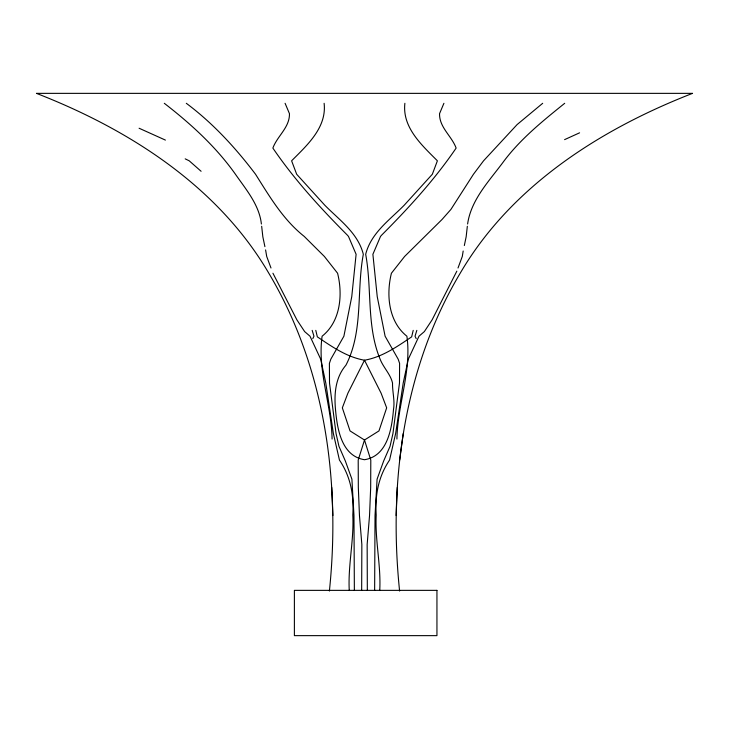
<?xml version="1.0" encoding="UTF-8"?>
<svg xmlns="http://www.w3.org/2000/svg" width="729" height="729" viewBox="0 0 729 729"><rect width="100%" height="100%" fill="white"/><g stroke="black" fill="none" stroke-linecap="round" stroke-linejoin="round"><path stroke-width="1.09" d="M399.601 591.046C388.347 482.534 403.584 368.036 460.19 273.229C511.266 185.959 600.259 129.279 692.55 93.358L36.45 93.358C128.741 129.279 217.734 185.959 268.81 273.229C325.407 368.036 340.662 482.534 329.399 591.046M379.754 590.362C381.067 565.339 375.007 540.59 376.173 515.558L376.2 515.157C375.007 494.982 378.315 476.73 389.568 460.045L395.637 433.509L403.21 383.044L408.322 359.151L418.993 336.206L424.351 331.595L432.106 319.858L456.846 271.142M324.123 103.299C326.902 127.557 307.073 145.235 291.609 160.808L296.676 174.267L324.833 205.259C339.441 220.094 357.957 232.988 363.324 254.293C356.353 291.062 363.58 330.957 345.929 365.202C335.422 377.403 334.046 393.87 335.486 409.324C337.163 428.47 341.3 456.044 364.5 459.717C387.7 456.044 391.837 428.47 393.514 409.324C395.018 400.604 392.311 391.765 392.521 383.007C390.462 374.059 383.363 367.607 380.11 359.151C366.395 325.936 372.127 289.03 365.676 254.293C371.043 232.988 389.559 220.094 404.167 205.259L432.324 174.267L437.391 160.808C421.927 145.235 402.098 127.557 404.877 103.299M367.334 590.362L367.152 544.49L369.539 515.558L370.678 487.4L370.797 460.045L364.5 440.006L350.038 430.921L342.338 407.839L347.879 393.223L364.5 360.217C382.26 357.092 396.959 346.731 411.648 336.871L413.215 330.365M374.633 590.362L375.034 515.558L377.093 479.144L383.654 460.992L390.042 446.321L392.949 433.509L399.483 383.044L399.601 363.352L398.162 359.151L385.103 336.206L377.239 296.648L372.893 254.293L380.529 236.406L381.622 235.157C408.604 208.084 434.575 179.735 456.135 148.078C451.67 135.904 439.286 127.566 439.532 113.688L443.906 103.299M396.922 439.04C397.515 404.531 411.776 370.569 406.891 336.206C388.439 321.58 386.06 294.653 391.418 273.229L404.604 256.471L442.011 219.511L450.914 209.423L473.449 174.267L483.555 160.808L517.107 124.577L542.695 103.299M396.148 515.558L397.278 487.4M467.335 226.263L466.159 236.788L464.327 245.545M467.608 224.013C471.107 199.199 489.924 180.254 504.149 160.808C521.025 138.483 543.032 120.75 564.702 103.299M399.665 460.045L403.246 433.509M463.179 251.013L462.295 256.471L458.012 267.999M416.833 330.365L415.038 336.206L416.204 338.639M312.796 338.639L313.962 336.206L312.167 330.365M564.592 139.631L579.591 132.815M139.102 128.24L165.41 140.096M185.193 158.849L189.212 160.808L201.095 171.279M186.305 103.299C212.904 123.165 235.595 147.869 255.551 174.267C269.657 196.639 283.116 219.657 304.221 236.406L324.396 256.471L337.582 273.229C342.94 294.653 340.561 321.58 322.109 336.206C317.224 370.569 331.485 404.531 332.078 439.04M164.298 103.299C190.87 123.875 215.939 146.711 235.449 174.267C246.047 189.522 259.269 204.849 261.392 224.013M272.938 273.229L296.894 319.858L304.649 331.595L310.007 336.206L320.678 359.151L325.79 383.044L333.363 433.509L339.432 460.045C350.685 476.73 353.993 494.982 352.8 515.157L352.827 515.558C353.993 540.59 347.933 565.339 349.246 590.362M285.094 103.299L289.468 113.688C289.714 127.566 277.33 135.904 272.865 148.078C294.425 179.735 320.396 208.084 347.378 235.157L348.471 236.406L356.107 254.293L351.761 296.648L343.897 336.206L330.838 359.151L329.399 363.352L329.517 383.044L336.051 433.509L338.958 446.321L345.346 460.992L351.907 479.144L353.966 515.558L354.367 590.362M270.988 267.999L266.705 256.471L265.593 249.919M315.785 330.365L317.352 336.871C332.041 346.731 346.74 357.092 364.5 360.217L381.121 393.223L386.662 407.839L378.962 430.921L364.5 440.006L358.203 460.045L358.322 487.4L359.461 515.558L361.848 544.49L361.666 590.362M264.9 246.639L262.841 236.788L261.665 226.263M331.722 487.4L332.852 515.558M436.944 590.362L294.388 590.362L294.388 635.642L436.944 635.642L436.944 590.362"/></g></svg>
